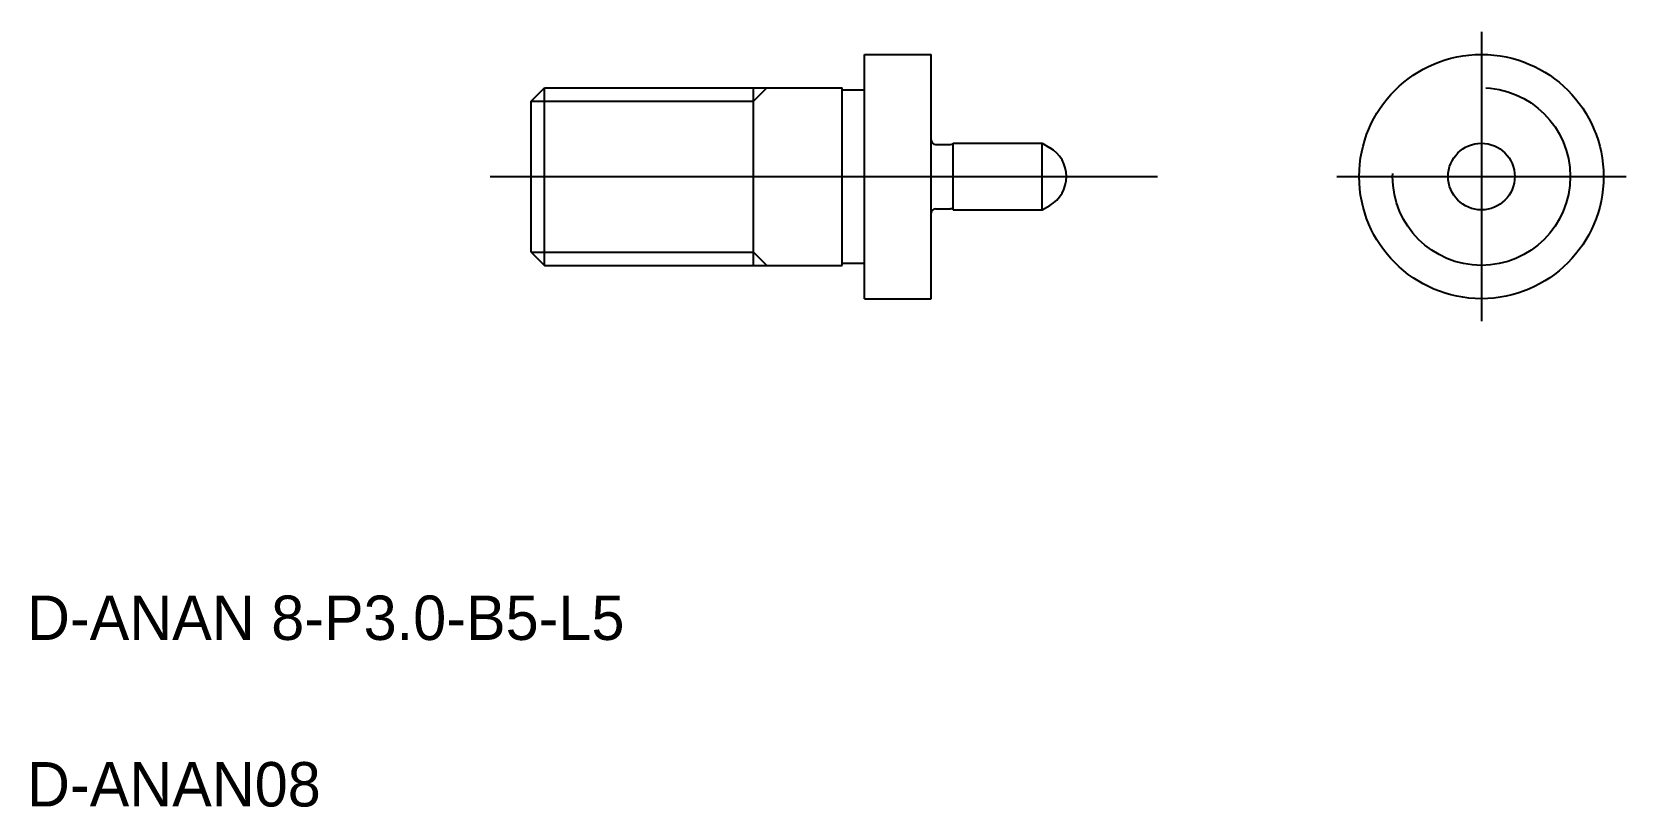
# Model space of a CAD drawing. Extents: x 21.1 to 92.9, y 32.4 to 67.3.
import ezdxf

# ---------------------------------------------------------------- set-up
doc = ezdxf.new("R2010")
doc.units = 0
doc.linetypes.add('CENTER', pattern=[50.8, 31.75, -6.35, 6.35, -6.35])
doc.linetypes.add('DASHED', pattern=[19.05, 12.7, -6.35])
doc.layers.get('0').update_dxf_attribs({"linetype": 'CONTINUOUS'})
doc.layers.add('CENTER', color=1, linetype='CENTER')

msp = doc.modelspace()

# ---------------------------------------------------------------- linework, layer by layer
at = {"color": 7, "linetype": 'CONTINUOUS'}
for p, q in [((58.554, 55.293), (58.554, 66.293)), ((58.554, 66.293), (61.554, 66.293)), ((61.554, 55.293), (61.554, 66.293)), ((43.554, 64.193), (44.154, 64.793)), ((44.154, 56.793), (44.154, 64.793)), ((44.154, 64.793), (53.554, 64.793)), ((53.554, 56.793), (53.554, 64.793)), ((53.554, 64.793), (57.554, 64.793)), ((57.554, 56.793), (57.554, 64.793)), ((57.554, 64.693), (58.554, 64.693)), ((43.554, 57.393), (43.554, 64.193)), ((61.754, 62.243), (62.433, 62.243)), ((62.554, 59.293), (62.554, 62.293)), ((62.554, 62.293), (66.554, 62.293)), ((66.554, 59.293), (66.554, 62.293)), ((66.554, 62.293), (66.902, 62.092)), ((61.754, 59.343), (62.433, 59.343)), ((62.554, 59.293), (66.554, 59.293)), ((66.554, 59.293), (66.902, 59.494)), ((43.554, 57.393), (44.154, 56.793)), ((44.154, 56.793), (57.554, 56.793)), ((57.554, 56.893), (58.554, 56.893)), ((58.554, 55.293), (61.554, 55.293)), ((59.304, 55.293), (59.304, 55.293)), ((60.054, 55.293), (60.054, 55.293))]:
    msp.add_line(p, q, dxfattribs=at)
at = {"color": 3, "linetype": 'CONTINUOUS'}
for p, q in [((53.554, 64.193), (54.154, 64.793)), ((43.554, 64.193), (53.554, 64.193)), ((43.554, 57.393), (53.554, 57.393)), ((53.554, 57.393), (54.154, 56.793))]:
    msp.add_line(p, q, dxfattribs=at)
at = {"color": 7, "linetype": 'CONTINUOUS'}
for radius in [5.5, 1.5]:
    msp.add_circle((86.335, 60.793), radius, dxfattribs=at)
at = {"color": 3, "linetype": 'DASHED'}
msp.add_circle((86.335, 60.793), 4, dxfattribs=at)
at = {"color": 7, "linetype": 'CONTINUOUS'}
for centre, radius, start, end in [((61.754, 62.443), 0.2, 180, 270), ((62.433, 62.443), 0.2, 270, 306.99626), ((66.152, 60.793), 1.5, 300, 60), ((61.754, 59.143), 0.2, 90, 180), ((62.433, 59.143), 0.2, 53.00374, 90)]:
    msp.add_arc(centre, radius, start, end, dxfattribs=at)
at = {"layer": 'CENTER', "color": 1, "linetype": 'CENTER'}
for p, q in [((86.335, 67.309), (86.335, 54.277)), ((41.697, 60.793), (71.757, 60.793)), ((79.819, 60.793), (92.851, 60.793))]:
    msp.add_line(p, q, dxfattribs=at)

# ---------------------------------------------------------------- texts
at = {"color": 7, "linetype": 'CONTINUOUS'}
for s, p in [('D-ANAN 8-P3.0-B5-L5', (20.848, 39.922)), ('D-ANAN08', (20.848, 32.422))]:
    msp.add_text(s, height=2, dxfattribs=at).set_placement(p)

doc.saveas('drawing.dxf')
